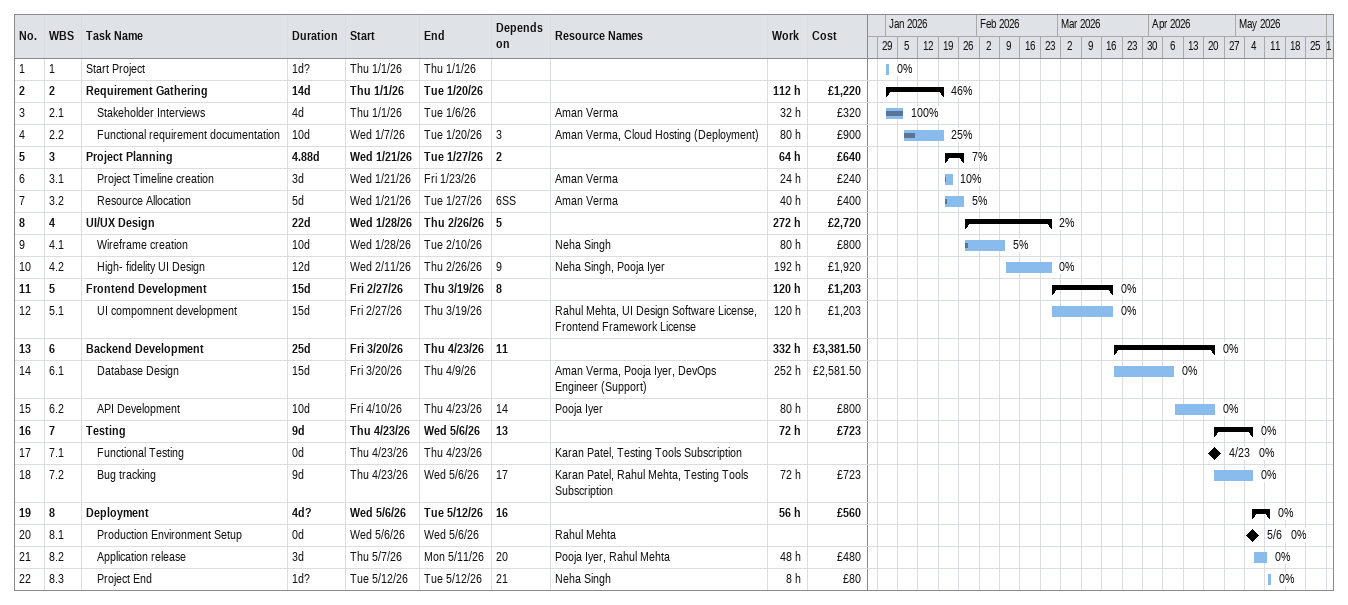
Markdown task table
| ID | WBS | Task | Duration | Start | Finish | Predecessors | Resources | % complete | Work (h) | Cost (£) |
|---|---|---|---|---|---|---|---|---|---|---|
| 1 | 1 | Start Project | 1d? | 2026-01-01 | 2026-01-01 |  |  | 0 |  |  |
| 2 | 2 | **Requirement Gathering** | 14d | 2026-01-01 | 2026-01-20 |  |  | 46 | 112 | 1220 |
| 3 | 2.1 | Stakeholder Interviews | 4d | 2026-01-01 | 2026-01-06 |  | Aman Verma | 100 | 32 | 320 |
| 4 | 2.2 | Functional requirement documentation | 10d | 2026-01-07 | 2026-01-20 | 3 | Aman Verma, Cloud Hosting (Deployment) | 25 | 80 | 900 |
| 5 | 3 | **Project Planning** | 4.88d | 2026-01-21 | 2026-01-27 | 2 |  | 7 | 64 | 640 |
| 6 | 3.1 | Project Timeline creation | 3d | 2026-01-21 | 2026-01-23 |  | Aman Verma | 10 | 24 | 240 |
| 7 | 3.2 | Resource Allocation | 5d | 2026-01-21 | 2026-01-27 | 6SS | Aman Verma | 5 | 40 | 400 |
| 8 | 4 | **UI/UX Design** | 22d | 2026-01-28 | 2026-02-26 | 5 |  | 2 | 272 | 2720 |
| 9 | 4.1 | Wireframe creation | 10d | 2026-01-28 | 2026-02-10 |  | Neha Singh | 5 | 80 | 800 |
| 10 | 4.2 | High- fidelity UI Design | 12d | 2026-02-11 | 2026-02-26 | 9 | Neha Singh, Pooja Iyer | 0 | 192 | 1920 |
| 11 | 5 | **Frontend Development** | 15d | 2026-02-27 | 2026-03-19 | 8 |  | 0 | 120 | 1203 |
| 12 | 5.1 | UI compomnent development | 15d | 2026-02-27 | 2026-03-19 |  | Rahul Mehta, UI Design Software License, Frontend Framework License | 0 | 120 | 1203 |
| 13 | 6 | **Backend Development** | 25d | 2026-03-20 | 2026-04-23 | 11 |  | 0 | 332 | 3381.50 |
| 14 | 6.1 | Database Design | 15d | 2026-03-20 | 2026-04-09 |  | Aman Verma, Pooja Iyer, DevOps Engineer (Support) | 0 | 252 | 2581.50 |
| 15 | 6.2 | API Development | 10d | 2026-04-10 | 2026-04-23 | 14 | Pooja Iyer | 0 | 80 | 800 |
| 16 | 7 | **Testing** | 9d | 2026-04-23 | 2026-05-06 | 13 |  | 0 | 72 | 723 |
| 17 | 7.1 | Functional Testing | 0d | 2026-04-23 | 2026-04-23 |  | Karan Patel, Testing Tools Subscription | 0 |  |  |
| 18 | 7.2 | Bug tracking | 9d | 2026-04-23 | 2026-05-06 | 17 | Karan Patel, Rahul Mehta, Testing Tools Subscription | 0 | 72 | 723 |
| 19 | 8 | **Deployment** | 4d? | 2026-05-06 | 2026-05-12 | 16 |  | 0 | 56 | 560 |
| 20 | 8.1 | Production Environment Setup | 0d | 2026-05-06 | 2026-05-06 |  | Rahul Mehta | 0 |  |  |
| 21 | 8.2 | Application release | 3d | 2026-05-07 | 2026-05-11 | 20 | Pooja Iyer, Rahul Mehta | 0 | 48 | 480 |
| 22 | 8.3 | Project End | 1d? | 2026-05-12 | 2026-05-12 | 21 | Neha Singh | 0 | 8 | 80 |
